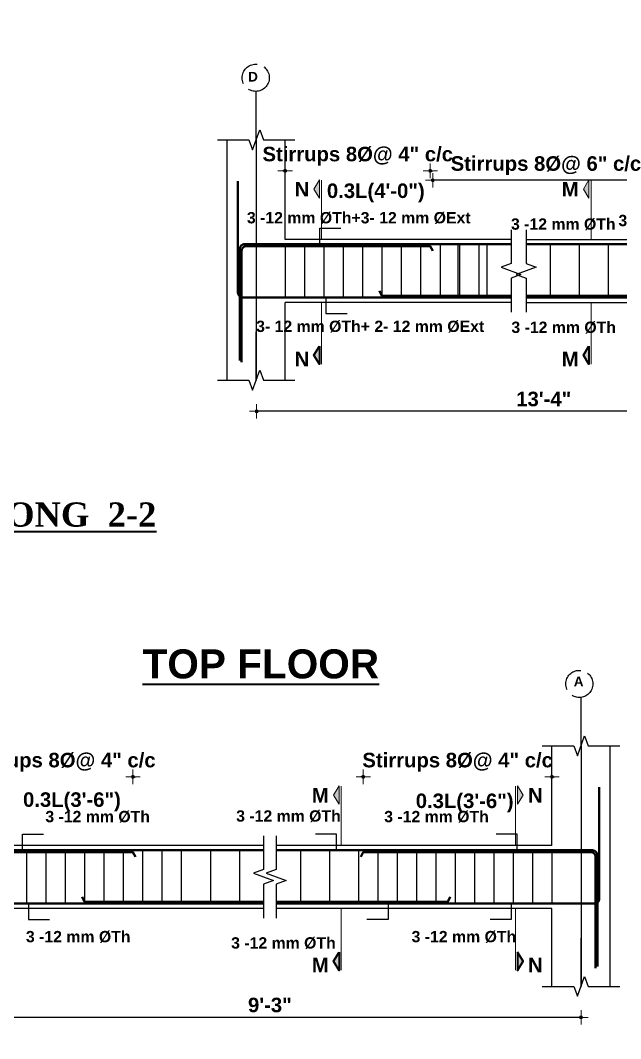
# Model space of a CAD drawing. Header units: inches. Extents: x -12071822 to 12321209, y -1222525 to 1319227.
# Drawn here: x 129041.3 to 129289.4, y 49155.5 to 49576 of the extents above; entities that cross this region are included whole.
import ezdxf
from ezdxf.enums import TextEntityAlignment as Align

# ---------------------------------------------------------------- set-up
doc = ezdxf.new("R2010")
doc.units = ezdxf.units.IN
doc.header["$MEASUREMENT"] = 0
doc.header["$PDMODE"] = 35
doc.linetypes.add('ACAD_ISO02W100', pattern=[15, 12, -3])
for name, color, linetype, lineweight in [('BAR', 5, 'Continuous', 40), ('Dimension', 130, 'Continuous', 9), ('Hatch', 9, 'Continuous', 9), ('HATCH1', 4, 'ACAD_ISO02W100', 13), ('TEXT', 255, 'Continuous', 35), ('Windows', 151, 'Continuous', 15)]:
    doc.layers.add(name, color=color, linetype=linetype, lineweight=lineweight)
doc.layers.add('STIRRUP', color=10, linetype='Continuous')
doc.styles.add('1.8 str', font='times.ttf', dxfattribs={"width": 0.8, "height": 6})
doc.styles.add('STYLE1', font='arialbd.ttf')
doc.dimstyles.new('1.4', dxfattribs={"dimscale": 0, "dimtxt": 6, "dimasz": 0.5, "dimexe": 2, "dimexo": 9, "dimgap": 2, "dimtad": 1, "dimdec": 0, "dimlfac": 0.5, "dimzin": 3, "dimdsep": 46, "dimlunit": 4, "dimtxsty": '1.8 str', "dimblk": 'DIM', "dimcen": 3, "dimdle": 3, "dimse1": 1, "dimse2": 1, "dimclrd": 256, "dimclre": 256, "dimclrt": 7, "dimadec": 1, "dimazin": 2, "dimtfac": 1, "dimtdec": 0, "dimtix": 1, "dimtofl": 0, "dimtmove": 2, "dimatfit": 3, "dimldrblk": 'ARROW', "dimfxl": 2, "dimfrac": 2, "dimtolj": 2, "dimtzin": 0, "dimarcsym": 0})

# ---------------------------------------------------------------- blocks, each defined once
blk = doc.blocks.new('DIM')
at = {"layer": 'Dimension'}
h = blk.add_hatch(color=256, dxfattribs=at)
h.paths.add_polyline_path([(0, 1.28), (0, 0), (1.28, 0, 0.414214)])
h.paths.add_polyline_path([(1.28, 0), (0, 0), (0, -1.28, 0.414214)])
h.paths.add_polyline_path([(0, 0), (-1.28, 0, 0.414214), (0, -1.28)])
h.paths.add_polyline_path([(0, 1.28, 0.414214), (-1.28, 0), (0, 0)])
for p, q in [((-6, 0), (6, 0)), ((0, 6), (0, -6))]:
    blk.add_line(p, q, dxfattribs=at)
blk.add_circle((0, 0), 1.28, dxfattribs=at)
blk = doc.blocks.new('*D2309')
at = {"layer": 'Defpoints', "color": 0, "ltscale": 10, "transparency": 16777216}
for p in [(129150.73, 49513.86), (129150.73, 49500.31), (129210.73, 49482.8)]:
    blk.add_point(p, dxfattribs=at)
at = {"layer": 'Dimension', "lineweight": -2, "ltscale": 10, "transparency": 16777216}
for p, q in [((129150.23, 49513.86), (129149.73, 49513.86)), ((129211.23, 49513.86), (129211.73, 49513.86))]:
    blk.add_line(p, q, dxfattribs=at)
at = {"layer": 'Dimension', "lineweight": -2, "ltscale": 10, "transparency": 16777216, "xscale": 0.5, "yscale": 0.5, "zscale": 0.5}
blk.add_blockref('DIM', (129150.73, 49513.86), dxfattribs=at)
at = {"layer": 'Dimension', "lineweight": -2, "ltscale": 10, "transparency": 16777216, "xscale": 0.5, "yscale": 0.5, "zscale": 0.5, "rotation": 180}
blk.add_blockref('DIM', (129210.73, 49513.86), dxfattribs=at)
at = {"layer": 'Dimension', "color": 7, "ltscale": 10, "transparency": 16777216, "insert": (129180.73, 49519.88), "char_height": 6, "attachment_point": 5, "style": 'STYLE1'}
blk.add_mtext('\\A2;Stirrups 8%%C@ 4" c/c', dxfattribs=at)
blk = doc.blocks.new('ARROW')
at = {"layer": 'Hatch'}
h = blk.add_hatch(color=256, dxfattribs=at)
h.dxf.hatch_style = 1
h.paths.add_polyline_path([(12191115.76, -1270860.08), (12191485.38, -1270660.08), (12191115.76, -1270660.08)])
for p, q in [((12191115.76, -1270860.08), (12191115.76, -1270060.08)), ((12191015.76, -1270160.08), (12196382.95, -1270160.08)), ((12191485.38, -1270660.08), (12190746.15, -1270660.08)), ((12190746.15, -1270660.08), (12191115.76, -1270860.08)), ((12191485.38, -1270660.08), (12191115.76, -1270860.08))]:
    blk.add_line(p, q, dxfattribs=at)
blk = doc.blocks.new('*D2310')
at = {"layer": 'Defpoints', "color": 0, "ltscale": 10, "transparency": 16777216}
for p in [(129211.74, 49509.94), (129211.74, 49478.52), (129305.3, 49478.52)]:
    blk.add_point(p, dxfattribs=at)
at = {"layer": 'Dimension', "lineweight": -2, "ltscale": 10, "transparency": 16777216}
blk.add_line((129304.8, 49509.94), (129212.24, 49509.94), dxfattribs=at)
at = {"layer": 'Dimension', "lineweight": -2, "ltscale": 10, "transparency": 16777216, "xscale": 0.5, "yscale": 0.5, "zscale": 0.5, "rotation": 180}
blk.add_blockref('DIM', (129211.74, 49509.94), dxfattribs=at)
at = {"layer": 'Dimension', "lineweight": -2, "ltscale": 10, "transparency": 16777216, "xscale": 0.5, "yscale": 0.5, "zscale": 0.5}
blk.add_blockref('DIM', (129305.3, 49509.94), dxfattribs=at)
at = {"layer": 'Dimension', "color": 7, "ltscale": 10, "transparency": 16777216, "insert": (129258.52, 49515.97), "char_height": 6, "attachment_point": 5, "style": 'STYLE1'}
blk.add_mtext('\\A2;Stirrups 8%%C@ 6" c/c', dxfattribs=at)
blk = doc.blocks.new('*D2312')
at = {"layer": 'Defpoints', "color": 0, "ltscale": 10, "transparency": 16777216}
for p in [(129138.94, 49427.36), (129376.29, 49427.36), (129138.94, 49414.55)]:
    blk.add_point(p, dxfattribs=at)
at = {"layer": 'Dimension', "lineweight": -2, "ltscale": 10, "transparency": 16777216}
blk.add_line((129375.79, 49414.55), (129139.44, 49414.55), dxfattribs=at)
at = {"layer": 'Dimension', "lineweight": -2, "ltscale": 10, "transparency": 16777216, "xscale": 0.5, "yscale": 0.5, "zscale": 0.5, "rotation": 180}
blk.add_blockref('DIM', (129138.94, 49414.55), dxfattribs=at)
at = {"layer": 'Dimension', "lineweight": -2, "ltscale": 10, "transparency": 16777216, "xscale": 0.5, "yscale": 0.5, "zscale": 0.5}
blk.add_blockref('DIM', (129376.29, 49414.55), dxfattribs=at)
at = {"layer": 'Dimension', "color": 7, "ltscale": 10, "transparency": 16777216, "insert": (129257.62, 49419.61), "char_height": 6, "attachment_point": 5, "style": 'STYLE1'}
blk.add_mtext('\\A2;13\'-4"', dxfattribs=at)
blk = doc.blocks.new('*D3086')
at = {"layer": 'Defpoints', "color": 0, "ltscale": 10, "transparency": 16777216}
for p in [(129183.02, 49263.62), (129261.02, 49251.64), (129183.02, 49247.08)]:
    blk.add_point(p, dxfattribs=at)
at = {"layer": 'Dimension', "lineweight": -2, "ltscale": 10, "transparency": 16777216}
for p, q in [((129182.52, 49263.62), (129182.02, 49263.62)), ((129261.52, 49263.62), (129262.02, 49263.62))]:
    blk.add_line(p, q, dxfattribs=at)
at = {"layer": 'Dimension', "lineweight": -2, "ltscale": 10, "transparency": 16777216, "xscale": 0.5, "yscale": 0.5, "zscale": 0.5}
blk.add_blockref('DIM', (129183.02, 49263.62), dxfattribs=at)
at = {"layer": 'Dimension', "lineweight": -2, "ltscale": 10, "transparency": 16777216, "xscale": 0.5, "yscale": 0.5, "zscale": 0.5, "rotation": 180}
blk.add_blockref('DIM', (129261.02, 49263.62), dxfattribs=at)
at = {"layer": 'Dimension', "color": 7, "ltscale": 10, "transparency": 16777216, "insert": (129222.02, 49269.64), "char_height": 6, "attachment_point": 5, "style": 'STYLE1'}
blk.add_mtext('\\A2;Stirrups 8%%C@ 4" c/c', dxfattribs=at)
blk = doc.blocks.new('*D3087')
at = {"layer": 'Defpoints', "color": 0, "ltscale": 10, "transparency": 16777216}
for p in [(129015.8, 49177.12), (129273.02, 49177.12), (129015.8, 49164.31)]:
    blk.add_point(p, dxfattribs=at)
at = {"layer": 'Dimension', "lineweight": -2, "ltscale": 10, "transparency": 16777216}
blk.add_line((129272.52, 49164.31), (129016.3, 49164.31), dxfattribs=at)
at = {"layer": 'Dimension', "lineweight": -2, "ltscale": 10, "transparency": 16777216, "xscale": 0.5, "yscale": 0.5, "zscale": 0.5, "rotation": 180}
blk.add_blockref('DIM', (129015.8, 49164.31), dxfattribs=at)
at = {"layer": 'Dimension', "lineweight": -2, "ltscale": 10, "transparency": 16777216, "xscale": 0.5, "yscale": 0.5, "zscale": 0.5}
blk.add_blockref('DIM', (129273.02, 49164.31), dxfattribs=at)
at = {"layer": 'Dimension', "color": 7, "ltscale": 10, "transparency": 16777216, "insert": (129144.41, 49169.38), "char_height": 6, "attachment_point": 5, "style": 'STYLE1'}
blk.add_mtext('\\A2;9\'-3"', dxfattribs=at)
blk = doc.blocks.new('*D3090')
at = {"layer": 'Defpoints', "color": 0, "ltscale": 10, "transparency": 16777216}
for p in [(129027.8, 49263.62), (129027.8, 49250.08), (129087.8, 49232.56)]:
    blk.add_point(p, dxfattribs=at)
at = {"layer": 'Dimension', "lineweight": -2, "ltscale": 10, "transparency": 16777216}
for p, q in [((129027.3, 49263.62), (129026.8, 49263.62)), ((129088.3, 49263.62), (129088.8, 49263.62))]:
    blk.add_line(p, q, dxfattribs=at)
at = {"layer": 'Dimension', "lineweight": -2, "ltscale": 10, "transparency": 16777216, "xscale": 0.5, "yscale": 0.5, "zscale": 0.5}
blk.add_blockref('DIM', (129027.8, 49263.62), dxfattribs=at)
at = {"layer": 'Dimension', "lineweight": -2, "ltscale": 10, "transparency": 16777216, "xscale": 0.5, "yscale": 0.5, "zscale": 0.5, "rotation": 180}
blk.add_blockref('DIM', (129087.8, 49263.62), dxfattribs=at)
at = {"layer": 'Dimension', "color": 7, "ltscale": 10, "transparency": 16777216, "insert": (129057.8, 49269.64), "char_height": 6, "attachment_point": 5, "style": 'STYLE1'}
blk.add_mtext('\\A2;Stirrups 8%%C@ 4" c/c', dxfattribs=at)

msp = doc.modelspace()

# ---------------------------------------------------------------- hatches: boundary and pattern name
at = {"layer": 'TEXT', "ltscale": 10}
for points in [[(129164.93, 49510.1), (129164.93, 49502.6), (129162.62, 49506.35)], [(129276.31, 49510.1), (129276.31, 49502.6), (129274, 49506.35)], [(129164.93, 49433.96), (129164.93, 49441.46), (129162.62, 49437.71)], [(129276.31, 49433.96), (129276.31, 49441.46), (129274, 49437.71)], [(129173.03, 49259.86), (129173.03, 49252.36), (129170.72, 49256.11)], [(129246.82, 49259.86), (129246.82, 49252.36), (129249.13, 49256.11)], [(129173.03, 49183.72), (129173.03, 49191.22), (129170.72, 49187.47)], [(129246.82, 49183.72), (129246.82, 49191.22), (129249.13, 49187.47)]]:
    msp.add_hatch(color=256, dxfattribs=at).paths.add_polyline_path(points)

# ---------------------------------------------------------------- linework, layer by layer
for p, q in [((129138.73, 49526.72), (129138.73, 49546.67)), ((129138.73, 49526.72), (129138.73, 49427.36)), ((129138.73, 49427.36), (129138.73, 49447.31)), ((129273.02, 49276.48), (129273.02, 49296.43)), ((129273.02, 49276.48), (129273.02, 49177.12)), ((129273.02, 49177.12), (129273.02, 49197.07))]:
    msp.add_line(p, q)
at = {"ltscale": 10}
for p, q in [((129126.73, 49482.8), (129126.73, 49526.72)), ((129150.73, 49485.55), (129150.73, 49526.72)), ((129244.08, 49485.55), (129150.73, 49485.55)), ((129250.29, 49485.55), (129364.29, 49485.55)), ((129126.73, 49427.36), (129126.73, 49482.8)), ((129244.08, 49459.55), (129150.73, 49459.55)), ((129150.73, 49427.36), (129150.73, 49459.55)), ((129250.29, 49459.55), (129364.29, 49459.55)), ((129261.02, 49235.31), (129261.02, 49276.48)), ((129285.02, 49209.31), (129285.02, 49276.48)), ((129141.8, 49235.31), (129027.8, 49235.31)), ((129261.02, 49235.31), (129147.02, 49235.31)), ((129141.8, 49209.31), (129027.8, 49209.31)), ((129261.02, 49209.31), (129147.02, 49209.31)), ((129261.02, 49177.12), (129261.02, 49209.31)), ((129285.02, 49177.12), (129285.02, 49209.31))]:
    msp.add_line(p, q, dxfattribs=at)
at = {"linetype": 'Continuous', "ltscale": 10}
for points in [[(129122.73, 49526.72), (129135.73, 49526.72), (129137.23, 49522.59), (129140.23, 49530.84), (129141.73, 49526.72), (129154.73, 49526.72)], [(129244.08, 49489.55), (129244.08, 49475.55), (129239.96, 49474.05), (129248.2, 49471.05), (129244.08, 49469.55), (129244.08, 49455.55)], [(129244.08, 49489.55), (129244.08, 49475.55), (129239.96, 49474.05), (129248.2, 49471.05), (129244.08, 49469.55), (129244.08, 49455.55)], [(129250.29, 49489.55), (129250.29, 49475.55), (129254.42, 49474.05), (129246.17, 49471.05), (129250.29, 49469.55), (129250.29, 49455.55)], [(129250.29, 49489.55), (129250.29, 49475.55), (129254.42, 49474.05), (129246.17, 49471.05), (129250.29, 49469.55), (129250.29, 49455.55)], [(129122.73, 49427.36), (129135.73, 49427.36), (129137.23, 49423.24), (129140.23, 49431.48), (129141.73, 49427.36), (129154.73, 49427.36)], [(129257.02, 49276.48), (129270.02, 49276.48), (129271.52, 49272.36), (129274.52, 49280.6), (129276.02, 49276.48), (129289.02, 49276.48)], [(129141.8, 49239.31), (129141.8, 49225.31), (129137.68, 49223.81), (129145.92, 49220.81), (129141.8, 49219.31), (129141.8, 49205.31)], [(129147.02, 49239.31), (129147.02, 49225.31), (129142.9, 49223.81), (129151.14, 49220.81), (129147.02, 49219.31), (129147.02, 49205.31)], [(129257.02, 49177.12), (129270.02, 49177.12), (129271.52, 49173), (129274.52, 49181.24), (129276.02, 49177.12), (129289.02, 49177.12)]]:
    msp.add_lwpolyline(points, dxfattribs=at)
at = {"layer": 'BAR', "ltscale": 10}
for p, q in [((129138.73, 49483.55), (129244.08, 49483.55)), ((129376.29, 49483.55), (129250.29, 49483.55)), ((129138.73, 49461.55), (129244.08, 49461.55)), ((129376.29, 49461.55), (129250.29, 49461.55)), ((129015.8, 49233.31), (129141.8, 49233.31)), ((129015.8, 49211.31), (129141.8, 49211.31))]:
    msp.add_line(p, q, dxfattribs=at)
for points in [[(129150.73, 49461.55), (129133.24, 49461.55, -0.414214), (129131.23, 49463.57), (129131.23, 49509.55)], [(129131.98, 49435.55), (129131.98, 49481.53, -0.414214), (129133.99, 49483.55), (129150.73, 49483.55)], [(129132.73, 49434.8), (129132.73, 49480.78, -0.414214), (129134.74, 49482.8), (129150.73, 49482.8)], [(129261.02, 49211.31), (129278.5, 49211.31, 0.414214), (129280.52, 49213.33), (129280.52, 49259.31)], [(129279.77, 49185.31), (129279.77, 49231.3, 0.414214), (129277.75, 49233.31), (129261.02, 49233.31)], [(129279.02, 49184.56), (129279.02, 49230.55, 0.414214), (129277, 49232.56), (129261.02, 49232.56)]]:
    msp.add_lwpolyline(points, format="xyb", dxfattribs=at)
for points in [[(129211.77, 49480.8), (129210.73, 49482.8), (129138.73, 49482.8)], [(129189.77, 49464.3), (129190.73, 49462.3), (129244.08, 49462.3)], [(129325.25, 49464.3), (129324.29, 49462.3), (129250.29, 49462.3)], [(129088.85, 49230.56), (129087.8, 49232.56), (129015.8, 49232.56)], [(129273.02, 49233.31), (129147.02, 49233.31)], [(129273.02, 49232.56), (129183.02, 49232.56), (129182.06, 49230.56)], [(129066.85, 49214.06), (129067.8, 49212.06), (129141.8, 49212.06)], [(129218.97, 49214.06), (129218.02, 49212.06), (129147.02, 49212.06)], [(129147.02, 49211.31), (129273.02, 49211.31)]]:
    msp.add_lwpolyline(points, dxfattribs=at)
at = {"layer": 'Dimension', "ltscale": 10}
for p, q in [((129165.78, 49485.55), (129165.78, 49510.05)), ((129277.16, 49485.55), (129277.16, 49510.05)), ((129165.78, 49434.01), (129165.78, 49459.55)), ((129277.16, 49434.01), (129277.16, 49459.55)), ((129173.89, 49235.31), (129173.89, 49259.81)), ((129245.96, 49235.31), (129245.96, 49259.81)), ((129173.89, 49183.77), (129173.89, 49209.31)), ((129245.96, 49183.77), (129245.96, 49209.31))]:
    msp.add_line(p, q, dxfattribs=at)
for points in [[(129164.93, 49502.6), (129164.93, 49510.1), (129162.62, 49506.35), (129164.93, 49502.6)], [(129276.31, 49502.6), (129276.31, 49510.1), (129274, 49506.35), (129276.31, 49502.6)], [(129173.03, 49252.36), (129173.03, 49259.86), (129170.72, 49256.11), (129173.03, 49252.36)], [(129246.82, 49252.36), (129246.82, 49259.86), (129249.13, 49256.11), (129246.82, 49252.36)]]:
    msp.add_lwpolyline(points, dxfattribs=at)
at = {"layer": 'HATCH1', "lineweight": 25}
for centre in [(129138.56, 49552.27), (129272.34, 49302)]:
    msp.add_circle(centre, 5.6, dxfattribs=at)
at = {"layer": 'STIRRUP'}
for p, q in [((129150.73, 49483.95), (129150.73, 49461.15)), ((129158.73, 49483.95), (129158.73, 49461.15)), ((129166.73, 49483.95), (129166.73, 49461.15)), ((129174.73, 49483.95), (129174.73, 49461.15)), ((129182.73, 49483.95), (129182.73, 49461.15)), ((129190.73, 49483.95), (129190.73, 49461.15)), ((129198.73, 49483.95), (129198.73, 49461.15)), ((129206.73, 49483.95), (129206.73, 49461.15)), ((129214.73, 49483.95), (129214.73, 49461.15)), ((129222.08, 49483.95), (129222.08, 49461.15)), ((129222.73, 49483.95), (129222.73, 49461.15)), ((129230.73, 49483.95), (129230.73, 49461.15)), ((129234.08, 49483.95), (129234.08, 49461.15)), ((129260.29, 49483.95), (129260.29, 49461.15)), ((129272.29, 49483.95), (129272.29, 49461.15)), ((129284.29, 49483.95), (129284.29, 49461.15)), ((129043.8, 49233.71), (129043.8, 49210.91)), ((129051.8, 49233.71), (129051.8, 49210.91)), ((129059.8, 49233.71), (129059.8, 49210.91)), ((129067.8, 49233.71), (129067.8, 49210.91)), ((129075.8, 49233.71), (129075.8, 49210.91)), ((129083.8, 49233.71), (129083.8, 49210.91)), ((129091.8, 49233.71), (129091.8, 49210.91)), ((129099.8, 49233.71), (129099.8, 49210.91)), ((129107.8, 49233.71), (129107.8, 49210.91)), ((129119.8, 49233.71), (129119.8, 49210.91)), ((129131.8, 49233.71), (129131.8, 49210.91)), ((129157.02, 49233.71), (129157.02, 49210.91)), ((129169.02, 49233.71), (129169.02, 49210.91)), ((129181.02, 49233.71), (129181.02, 49210.91)), ((129189.02, 49233.71), (129189.02, 49210.91)), ((129197.02, 49233.71), (129197.02, 49210.91)), ((129205.02, 49233.71), (129205.02, 49210.91)), ((129213.02, 49233.71), (129213.02, 49210.91)), ((129221.02, 49233.71), (129221.02, 49210.91)), ((129229.02, 49233.71), (129229.02, 49210.91)), ((129237.02, 49233.71), (129237.02, 49210.91)), ((129245.02, 49233.71), (129245.02, 49210.91)), ((129253.02, 49233.71), (129253.02, 49210.91)), ((129261.02, 49233.71), (129261.02, 49210.91))]:
    msp.add_line(p, q, dxfattribs=at)
at = {"layer": 'TEXT', "ltscale": 10}
for points in [[(129164.93, 49441.46), (129164.93, 49433.96), (129162.62, 49437.71), (129164.93, 49441.46)], [(129276.31, 49441.46), (129276.31, 49433.96), (129274, 49437.71), (129276.31, 49441.46)], [(129173.03, 49191.22), (129173.03, 49183.72), (129170.72, 49187.47), (129173.03, 49191.22)], [(129246.82, 49191.22), (129246.82, 49183.72), (129249.13, 49187.47), (129246.82, 49191.22)]]:
    msp.add_lwpolyline(points, dxfattribs=at)
at = {"layer": 'Windows'}
msp.add_circle((127888.68, 49173.51), 6257.09, dxfattribs=at)

# ---------------------------------------------------------------- texts
at = {"layer": 'HATCH1', "lineweight": 25, "style": 'STYLE1'}
for s, p in [('D', (129135.42, 49550.72)), ('A', (129270.02, 49301.02))]:
    msp.add_text(s, height=4, dxfattribs=at).set_placement(p)
at = {"layer": 'TEXT', "ltscale": 10, "style": 'STYLE1'}
for s, height, p in [('N', 6, (129154.62, 49503.26)), ('M', 6, (129265.03, 49503.26)), ('3 -12 mm %%CTh+3- 12 mm %%CExt', 4.68, (129134.91, 49492.16)), ('3 -12 mm %%CTh+3- 12 mm %%CExt', 4.68, (129288.48, 49491.01)), ('3 -12 mm %%CTh ', 4.68, (129244.08, 49489.55)), ('3- 12 mm %%CTh+ 2- 12 mm %%CExt', 4.68, (129138.73, 49447.31)), ('3 -12 mm %%CTh ', 4.68, (129244.24, 49446.92)), ('N', 6, (129154.62, 49433.13)), ('M', 6, (129265.03, 49433.13)), ('M', 6, (129161.76, 49253.02)), ('N', 6, (129251.12, 49253.02)), ('3 -12 mm %%CTh ', 4.68, (129130.48, 49245.13)), ('3 -12 mm %%CTh ', 4.68, (129128.4, 49192.72)), ('M', 6, (129161.76, 49182.9)), ('N', 6, (129251.12, 49182.9))]:
    msp.add_text(s, height=height, dxfattribs=at).set_placement(p)
at = {"layer": 'TEXT', "style": 'STYLE1'}
for s, p in [('0.3L(4\'-0")', (129167.97, 49502.63)), ('0.3L(3\'-6")', (129042.37, 49251.23)), ('0.3L(3\'-6")', (129204.71, 49250.73))]:
    msp.add_text(s, height=6, dxfattribs=at).set_placement(p)
msp.add_text('%%UTOP FLOOR', height=12, dxfattribs=at).set_placement((129140.67, 49310.26), align=Align.MIDDLE_CENTER)
at = {"layer": 'TEXT', "insert": (128745.01, 49376.94), "char_height": 10, "width": 450.6233, "attachment_point": 1, "style": 'STYLE1'}
msp.add_mtext('{\\fTimes New Roman|b1|i0|c0|p18;\\LLONGITUDINAL SECTION OF BEAM ALONG  2-2}', dxfattribs=at)
at = {"layer": 'TEXT', "ltscale": 10, "char_height": 4.68, "attachment_point": 1, "style": 'STYLE1'}
for width, insert in [(53.0695, (129051.6, 49249.57)), (51.4226, (129191.68, 49249.57)), (53.0695, (129043.57, 49200)), (52.0465, (129202.99, 49200))]:
    msp.add_mtext_dynamic_manual_height_columns('3 -12 mm %%CTh ', width=width, gutter_width=1, heights=[0], dxfattribs=dict(at, insert=insert))

# ---------------------------------------------------------------- dimensions: what is measured, and where the dimension line sits
at = {"layer": 'Dimension', "ltscale": 10}
for base, p1, p2, text, picture, middle in [((129150.73, 49513.86), (129210.73, 49482.8), (129150.73, 49500.31), 'Stirrups 8%%C@ 4" c/c', '*D2309', (129180.73, 49519.88)), ((129211.74, 49509.94), (129305.3, 49478.52), (129211.74, 49478.52), 'Stirrups 8%%C@ 6" c/c', '*D2310', (129258.52, 49515.97)), ((129138.94, 49414.55), (129376.29, 49427.36), (129138.94, 49427.36), '13\'-4"', '*D2312', (129257.62, 49419.61)), ((129027.8, 49263.62), (129087.8, 49232.56), (129027.8, 49250.08), 'Stirrups 8%%C@ 4" c/c', '*D3090', (129057.8, 49269.64)), ((129183.02, 49263.62), (129261.02, 49251.64), (129183.02, 49247.08), 'Stirrups 8%%C@ 4" c/c', '*D3086', (129222.02, 49269.64)), ((129015.8, 49164.31), (129273.02, 49177.12), (129015.8, 49177.12), '9\'-3"', '*D3087', (129144.41, 49169.38))]:
    dim = msp.add_linear_dim(base=base, p1=p1, p2=p2, angle=180, text=text, dimstyle='1.4', override={"dimscale": 1, "dimtxsty": 'STYLE1'}, dxfattribs=at)
    dim.commit()
    dim.dimension.update_dxf_attribs({"geometry": picture, "text_midpoint": middle})

# ---------------------------------------------------------------- leaders
for points in [[(129165.08, 49483.95), (129165.08, 49490.16), (129173.8, 49490.16)], [(129167.56, 49461.15), (129167.56, 49454.94), (129176.29, 49454.94)], [(129042.16, 49233.71), (129042.16, 49239.92), (129050.88, 49239.92)], [(129171.98, 49233.71), (129171.98, 49239.92), (129163.26, 49239.92)], [(129246.66, 49233.71), (129246.66, 49239.92), (129237.94, 49239.92)], [(129044.64, 49210.91), (129044.64, 49204.7), (129053.36, 49204.7)], [(129193.26, 49210.91), (129193.26, 49204.7), (129184.54, 49204.7)], [(129244.18, 49210.91), (129244.18, 49204.7), (129235.46, 49204.7)]]:
    msp.add_leader(points, dimstyle='1.4', override={"dimscale": 1, "dimtxsty": 'STYLE1'}, dxfattribs=at)

doc.saveas('drawing.dxf')
